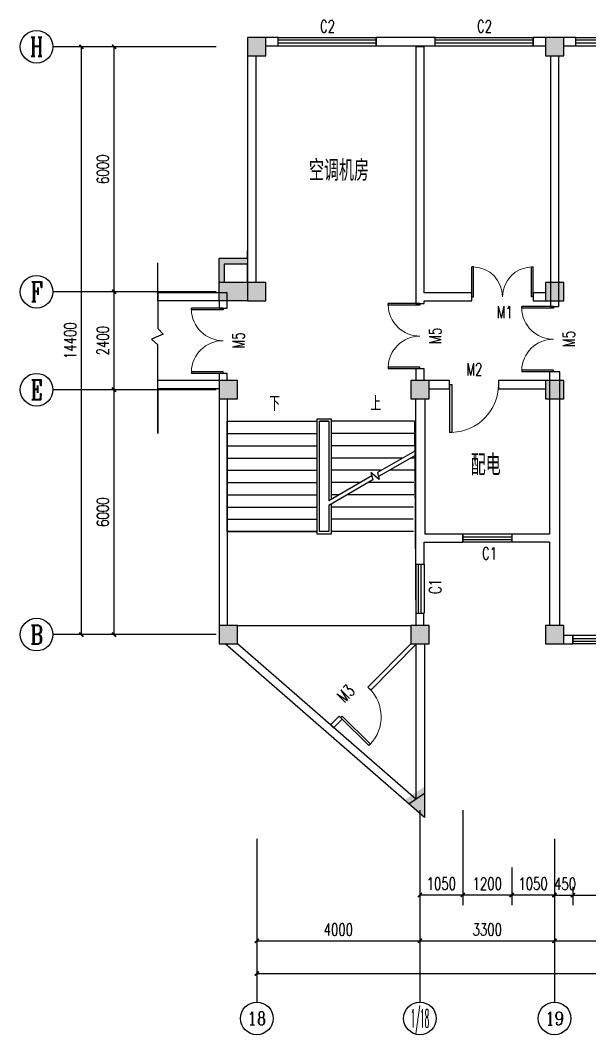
# Model space of a CAD drawing. Header units: millimetres. Extents: x 325 to 114631, y 449 to 32936.
# Drawn here: x 325 to 14288, y 7336 to 32184 of the extents above; entities that cross this region are included whole.
import ezdxf
from ezdxf.enums import TextEntityAlignment as Align

# ---------------------------------------------------------------- set-up
doc = ezdxf.new("R2010")
doc.units = ezdxf.units.MM
for name, color, linetype in [('AXIS', 3, 'Continuous'), ('AXIS_TEXT', 7, 'Continuous'), ('COLUMN', 9, 'Continuous'), ('DIM_SYMB', 3, 'Continuous'), ('PUB_DIM', 3, 'Continuous'), ('PUB_TEXT', 7, 'Continuous'), ('STAIR', 2, 'Continuous'), ('WALL', 9, 'Continuous'), ('WINDOW', 4, 'Continuous'), ('WINDOW_TEXT', 7, 'Continuous')]:
    doc.layers.add(name, color=color, linetype=linetype)
doc.styles.add('_TCH_AXIS', font='COMPLEX', dxfattribs={"bigfont": 'GBCBIG'})
doc.styles.add('_TCH_DIM', font='SIMPLEX', dxfattribs={"bigfont": 'GBCBIG'})
doc.styles.add('_TCH_DIM_T3', font='SIMPLEX', dxfattribs={"width": 0.705882, "bigfont": 'GBCBIG'})
doc.styles.add('_TCH_WINDOW', font='SIMPLEX', dxfattribs={"bigfont": 'GBCBIG'})
doc.styles.add('COMPLEX', font='COMPLEX')
doc.styles.get("Standard").update_dxf_attribs({"font": 'txt', "bigfont": 'gbcbig.shx'})
doc.dimstyles.new('_TCH_ARCH&&100', dxfattribs={"dimtxt": 297.5, "dimasz": 100, "dimexe": 250, "dimexo": 300, "dimgap": 126.25, "dimtad": 1, "dimdec": 0, "dimzin": 0, "dimdsep": 46, "dimtxsty": '_TCH_DIM_T3', "dimblk": 'ARCHTICK', "dimcen": 0.09, "dimclrt": 7, "dimazin": 2, "dimtfac": 1, "dimtdec": 0, "dimtix": 1, "dimtmove": 2, "dimatfit": 3, "dimfxl": 1, "dimtolj": 1, "dimtzin": 0, "dimarcsym": 0})

# ---------------------------------------------------------------- blocks, each defined once
blk = doc.blocks.new('_ArchTick')
at = {"color": 0, "linetype": 'ByBlock', "const_width": 0.4}
blk.add_lwpolyline([(-0.5, -0.5), (0.5, 0.5)], dxfattribs=at)
blk = doc.blocks.new('*D90')
at = {"layer": 'Defpoints', "color": 0}
for p in [(13425, 11262), (13875, 11262), (13875, 10755)]:
    blk.add_point(p, dxfattribs=at)
at = {"layer": 'PUB_DIM', "color": 0, "lineweight": -2}
for p, q in [((13425, 10962), (13425, 10505)), ((13875, 10962), (13875, 10505)), ((13425, 10755), (13875, 10755))]:
    blk.add_line(p, q, dxfattribs=at)
at = {"layer": 'PUB_DIM', "color": 0, "lineweight": -2, "xscale": 100, "yscale": 100, "zscale": 100, "rotation": 180}
blk.add_blockref('_ArchTick', (13425, 10755), dxfattribs=at)
at = {"layer": 'PUB_DIM', "color": 0, "lineweight": -2, "xscale": 100, "yscale": 100, "zscale": 100}
blk.add_blockref('_ArchTick', (13875, 10755), dxfattribs=at)
at = {"layer": 'PUB_DIM', "color": 7, "insert": (13685, 11030), "char_height": 297.5, "attachment_point": 5, "style": '_TCH_DIM_T3'}
blk.add_mtext('\\A1;450', dxfattribs=at)
blk = doc.blocks.new('*D91')
at = {"layer": 'Defpoints', "color": 0}
for p in [(13875, 11262), (16275, 11262), (16275, 10755)]:
    blk.add_point(p, dxfattribs=at)
at = {"layer": 'PUB_DIM', "color": 0, "lineweight": -2}
for p, q in [((13875, 10962), (13875, 10505)), ((16275, 10962), (16275, 10505)), ((13875, 10755), (16275, 10755))]:
    blk.add_line(p, q, dxfattribs=at)
at = {"layer": 'PUB_DIM', "color": 0, "lineweight": -2, "xscale": 100, "yscale": 100, "zscale": 100, "rotation": 180}
blk.add_blockref('_ArchTick', (13875, 10755), dxfattribs=at)
at = {"layer": 'PUB_DIM', "color": 0, "lineweight": -2, "xscale": 100, "yscale": 100, "zscale": 100}
blk.add_blockref('_ArchTick', (16275, 10755), dxfattribs=at)
at = {"layer": 'PUB_DIM', "color": 7, "insert": (15075, 11030), "char_height": 297.5, "attachment_point": 5, "style": '_TCH_DIM_T3'}
blk.add_mtext('\\A1;2400', dxfattribs=at)
blk = doc.blocks.new('*D145')
at = {"layer": 'Defpoints', "color": 0}
for p in [(11175, 11729), (12375, 11729), (12375, 10759)]:
    blk.add_point(p, dxfattribs=at)
at = {"layer": 'PUB_DIM', "color": 0, "lineweight": -2}
for p, q in [((11175, 11429), (11175, 10509)), ((12375, 11429), (12375, 10509)), ((11175, 10759), (12375, 10759))]:
    blk.add_line(p, q, dxfattribs=at)
at = {"layer": 'PUB_DIM', "color": 0, "lineweight": -2, "xscale": 100, "yscale": 100, "zscale": 100, "rotation": 180}
blk.add_blockref('_ArchTick', (11175, 10759), dxfattribs=at)
at = {"layer": 'PUB_DIM', "color": 0, "lineweight": -2, "xscale": 100, "yscale": 100, "zscale": 100}
blk.add_blockref('_ArchTick', (12375, 10759), dxfattribs=at)
at = {"layer": 'PUB_DIM', "color": 7, "insert": (11775, 11034), "char_height": 297.5, "attachment_point": 5, "style": '_TCH_DIM_T3'}
blk.add_mtext('\\A1;1200', dxfattribs=at)
blk = doc.blocks.new('*D146')
at = {"layer": 'Defpoints', "color": 0}
for p in [(12375, 11729), (13425, 11729), (13425, 10759)]:
    blk.add_point(p, dxfattribs=at)
at = {"layer": 'PUB_DIM', "color": 0, "lineweight": -2}
for p, q in [((12375, 11429), (12375, 10509)), ((13425, 11429), (13425, 10509)), ((12375, 10759), (13425, 10759))]:
    blk.add_line(p, q, dxfattribs=at)
at = {"layer": 'PUB_DIM', "color": 0, "lineweight": -2, "xscale": 100, "yscale": 100, "zscale": 100, "rotation": 180}
blk.add_blockref('_ArchTick', (12375, 10759), dxfattribs=at)
at = {"layer": 'PUB_DIM', "color": 0, "lineweight": -2, "xscale": 100, "yscale": 100, "zscale": 100}
blk.add_blockref('_ArchTick', (13425, 10759), dxfattribs=at)
at = {"layer": 'PUB_DIM', "color": 7, "insert": (12900, 11034), "char_height": 297.5, "attachment_point": 5, "style": '_TCH_DIM_T3'}
blk.add_mtext('\\A1;1050', dxfattribs=at)
blk = doc.blocks.new('*D147')
at = {"layer": 'Defpoints', "color": 0}
for p in [(10125, 13136), (11175, 13136), (11175, 10760)]:
    blk.add_point(p, dxfattribs=at)
at = {"layer": 'PUB_DIM', "color": 0, "lineweight": -2}
for p, q in [((10125, 12836), (10125, 10510)), ((11175, 12836), (11175, 10510)), ((10125, 10760), (11175, 10760))]:
    blk.add_line(p, q, dxfattribs=at)
at = {"layer": 'PUB_DIM', "color": 0, "lineweight": -2, "xscale": 100, "yscale": 100, "zscale": 100, "rotation": 180}
blk.add_blockref('_ArchTick', (10125, 10760), dxfattribs=at)
at = {"layer": 'PUB_DIM', "color": 0, "lineweight": -2, "xscale": 100, "yscale": 100, "zscale": 100}
blk.add_blockref('_ArchTick', (11175, 10760), dxfattribs=at)
at = {"layer": 'PUB_DIM', "color": 7, "insert": (10650, 11035), "char_height": 297.5, "attachment_point": 5, "style": '_TCH_DIM_T3'}
blk.add_mtext('\\A1;1050', dxfattribs=at)
blk = doc.blocks.new('*D153')
at = {"layer": 'AXIS', "color": 0, "lineweight": -2}
for p, q in [((6125, 11836), (6125, 9386)), ((10125, 11836), (10125, 9386)), ((6125, 9636), (10125, 9636))]:
    blk.add_line(p, q, dxfattribs=at)
at = {"layer": 'Defpoints', "color": 0}
for p in [(6125, 12136), (10125, 12136), (10125, 9636)]:
    blk.add_point(p, dxfattribs=at)
at = {"layer": 'AXIS', "color": 0, "lineweight": -2, "xscale": 100, "yscale": 100, "zscale": 100, "rotation": 180}
blk.add_blockref('_ArchTick', (6125, 9636), dxfattribs=at)
at = {"layer": 'AXIS', "color": 0, "lineweight": -2, "xscale": 100, "yscale": 100, "zscale": 100}
blk.add_blockref('_ArchTick', (10125, 9636), dxfattribs=at)
at = {"layer": 'AXIS', "color": 7, "insert": (8125, 9911), "char_height": 297.5, "attachment_point": 5, "style": '_TCH_DIM_T3'}
blk.add_mtext('\\A1;4000', dxfattribs=at)
blk = doc.blocks.new('*D154')
at = {"layer": 'AXIS', "color": 0, "lineweight": -2}
for p, q in [((10125, 11836), (10125, 9386)), ((13425, 11836), (13425, 9386)), ((10125, 9636), (13425, 9636))]:
    blk.add_line(p, q, dxfattribs=at)
at = {"layer": 'Defpoints', "color": 0}
for p in [(10125, 12136), (13425, 12136), (13425, 9636)]:
    blk.add_point(p, dxfattribs=at)
at = {"layer": 'AXIS', "color": 0, "lineweight": -2, "xscale": 100, "yscale": 100, "zscale": 100, "rotation": 180}
blk.add_blockref('_ArchTick', (10125, 9636), dxfattribs=at)
at = {"layer": 'AXIS', "color": 0, "lineweight": -2, "xscale": 100, "yscale": 100, "zscale": 100}
blk.add_blockref('_ArchTick', (13425, 9636), dxfattribs=at)
at = {"layer": 'AXIS', "color": 7, "insert": (11775, 9911), "char_height": 297.5, "attachment_point": 5, "style": '_TCH_DIM_T3'}
blk.add_mtext('\\A1;3300', dxfattribs=at)
blk = doc.blocks.new('*D155')
at = {"layer": 'AXIS', "color": 0, "lineweight": -2}
for p, q in [((13425, 11836), (13425, 9386)), ((20025, 11836), (20025, 9386)), ((13425, 9636), (20025, 9636))]:
    blk.add_line(p, q, dxfattribs=at)
at = {"layer": 'Defpoints', "color": 0}
for p in [(13425, 12136), (20025, 12136), (20025, 9636)]:
    blk.add_point(p, dxfattribs=at)
at = {"layer": 'AXIS', "color": 0, "lineweight": -2, "xscale": 100, "yscale": 100, "zscale": 100, "rotation": 180}
blk.add_blockref('_ArchTick', (13425, 9636), dxfattribs=at)
at = {"layer": 'AXIS', "color": 0, "lineweight": -2, "xscale": 100, "yscale": 100, "zscale": 100}
blk.add_blockref('_ArchTick', (20025, 9636), dxfattribs=at)
at = {"layer": 'AXIS', "color": 7, "insert": (16725, 9911), "char_height": 297.5, "attachment_point": 5, "style": '_TCH_DIM_T3'}
blk.add_mtext('\\A1;6600', dxfattribs=at)
blk = doc.blocks.new('*D168')
at = {"layer": 'AXIS', "color": 0, "lineweight": -2}
for p, q in [((6125, 11836), (6125, 8586)), ((99225, 11836), (99225, 8586)), ((6125, 8836), (99225, 8836))]:
    blk.add_line(p, q, dxfattribs=at)
at = {"layer": 'Defpoints', "color": 0}
for p in [(6125, 12136), (99225, 12136), (99225, 8836)]:
    blk.add_point(p, dxfattribs=at)
at = {"layer": 'AXIS', "color": 0, "lineweight": -2, "xscale": 100, "yscale": 100, "zscale": 100, "rotation": 180}
blk.add_blockref('_ArchTick', (6125, 8836), dxfattribs=at)
at = {"layer": 'AXIS', "color": 0, "lineweight": -2, "xscale": 100, "yscale": 100, "zscale": 100}
blk.add_blockref('_ArchTick', (99225, 8836), dxfattribs=at)
at = {"layer": 'AXIS', "color": 7, "insert": (52675, 9111), "char_height": 297.5, "attachment_point": 5, "style": '_TCH_DIM_T3'}
blk.add_mtext('\\A1;93100', dxfattribs=at)
blk = doc.blocks.new('*D169')
at = {"layer": 'AXIS', "color": 0, "lineweight": -2}
for p, q in [((4825, 23136), (2375, 23136)), ((2625, 17136), (2625, 23136)), ((4825, 17136), (2375, 17136))]:
    blk.add_line(p, q, dxfattribs=at)
at = {"layer": 'Defpoints', "color": 0}
for p in [(2625, 23136), (5125, 23136), (5125, 17136)]:
    blk.add_point(p, dxfattribs=at)
at = {"layer": 'AXIS', "color": 0, "lineweight": -2, "xscale": 100, "yscale": 100, "zscale": 100}
for p, rotation in [((2625, 23136), 90), ((2625, 17136), 270)]:
    blk.add_blockref('_ArchTick', p, dxfattribs=dict(at, rotation=rotation))
at = {"layer": 'AXIS', "color": 7, "insert": (2350, 20136), "char_height": 297.5, "attachment_point": 5, "rotation": 90, "style": '_TCH_DIM_T3'}
blk.add_mtext('\\A1;6000', dxfattribs=at)
blk = doc.blocks.new('*D170')
at = {"layer": 'AXIS', "color": 0, "lineweight": -2}
for p, q in [((4825, 25536), (2375, 25536)), ((2625, 23136), (2625, 25536)), ((4825, 23136), (2375, 23136))]:
    blk.add_line(p, q, dxfattribs=at)
at = {"layer": 'Defpoints', "color": 0}
for p in [(2625, 25536), (5125, 25536), (5125, 23136)]:
    blk.add_point(p, dxfattribs=at)
at = {"layer": 'AXIS', "color": 0, "lineweight": -2, "xscale": 100, "yscale": 100, "zscale": 100}
for p, rotation in [((2625, 25536), 90), ((2625, 23136), 270)]:
    blk.add_blockref('_ArchTick', p, dxfattribs=dict(at, rotation=rotation))
at = {"layer": 'AXIS', "color": 7, "insert": (2350, 24336), "char_height": 297.5, "attachment_point": 5, "rotation": 90, "style": '_TCH_DIM_T3'}
blk.add_mtext('\\A1;2400', dxfattribs=at)
blk = doc.blocks.new('*D171')
at = {"layer": 'AXIS', "color": 0, "lineweight": -2}
for p, q in [((4825, 31536), (2375, 31536)), ((2625, 25536), (2625, 31536)), ((4825, 25536), (2375, 25536))]:
    blk.add_line(p, q, dxfattribs=at)
at = {"layer": 'Defpoints', "color": 0}
for p in [(2625, 31536), (5125, 31536), (5125, 25536)]:
    blk.add_point(p, dxfattribs=at)
at = {"layer": 'AXIS', "color": 0, "lineweight": -2, "xscale": 100, "yscale": 100, "zscale": 100}
for p, rotation in [((2625, 31536), 90), ((2625, 25536), 270)]:
    blk.add_blockref('_ArchTick', p, dxfattribs=dict(at, rotation=rotation))
at = {"layer": 'AXIS', "color": 7, "insert": (2350, 28536), "char_height": 297.5, "attachment_point": 5, "rotation": 90, "style": '_TCH_DIM_T3'}
blk.add_mtext('\\A1;6000', dxfattribs=at)
blk = doc.blocks.new('*D172')
at = {"layer": 'AXIS', "color": 0, "lineweight": -2}
for p, q in [((4825, 31536), (1575, 31536)), ((1825, 17136), (1825, 31536)), ((4825, 17136), (1575, 17136))]:
    blk.add_line(p, q, dxfattribs=at)
at = {"layer": 'Defpoints', "color": 0}
for p in [(1825, 31536), (5125, 31536), (5125, 17136)]:
    blk.add_point(p, dxfattribs=at)
at = {"layer": 'AXIS', "color": 0, "lineweight": -2, "xscale": 100, "yscale": 100, "zscale": 100}
for p, rotation in [((1825, 31536), 90), ((1825, 17136), 270)]:
    blk.add_blockref('_ArchTick', p, dxfattribs=dict(at, rotation=rotation))
at = {"layer": 'AXIS', "color": 7, "insert": (1550, 24336), "char_height": 297.5, "attachment_point": 5, "rotation": 90, "style": '_TCH_DIM_T3'}
blk.add_mtext('\\A1;14400', dxfattribs=at)
blk = doc.blocks.new('_FZHK')
blk.add_lwpolyline([(-0.5, -0.5), (0.5, -0.5), (0.5, 0.5), (-0.5, 0.5)], close=True)
blk = doc.blocks.new('_AXISO')
blk.add_circle((0, 0), 0.5)
at = {"layer": 'AXIS_TEXT', "style": 'COMPLEX', "width": 1.041667}
blk.add_attdef('A', text='', height=0.56, dxfattribs=at).set_placement((-0.25, -0.28), (0.25, -0.28), align=Align.FIT)
blk = doc.blocks.new('$DorLib2D$00000001')
for p, q in [((0.45, 0.975), (0.5, 0.975)), ((0.45, 0), (0.45, 0.975)), ((0.5, 0), (0.5, 0.975)), ((0.5, 0), (0.45, 0))]:
    blk.add_line(p, q)
at = {"lineweight": 13}
blk.add_arc((0.475, 0), 0.975, 91.4693, 180, dxfattribs=at)
blk = doc.blocks.new('$DorLib2D$00000002')
for p, q in [((-0.5, 0), (-0.5, 0.4875)), ((-0.475, 0.4875), (-0.5, 0.4875)), ((-0.475, 0), (-0.475, 0.4875)), ((0.475, 0), (0.475, 0.4875)), ((0.475, 0.4875), (0.5, 0.4875)), ((0.5, 0), (0.5, 0.4875)), ((-0.5, 0), (-0.475, 0)), ((0.5, 0), (0.475, 0))]:
    blk.add_line(p, q)
at = {"lineweight": 13}
for centre, start, end in [((-0.4875, 0), 0, 88.53072), ((0.4875, 0), 91.46928, 180)]:
    blk.add_arc(centre, 0.4875, start, end, dxfattribs=at)
blk = doc.blocks.new('$TCHSYS$WIN2D')
for p, q in [((-0.5, 0.5), (0.5, 0.5)), ((-0.5, 0.5), (-0.5, -0.5)), ((0.5, 0.5), (0.5, -0.5)), ((0.5, 0.167), (-0.5, 0.167)), ((0.5, -0.167), (-0.5, -0.167)), ((-0.5, -0.5), (0.5, -0.5))]:
    blk.add_line(p, q)

msp = doc.modelspace()

# ---------------------------------------------------------------- hatches: boundary and pattern name
h = msp.add_hatch(color=256)
h.paths.add_polyline_path([(5200.4, 23360.6), (5200.4, 23135.6), (5650.4, 23135.6), (5650.4, 23360.6)])
h.paths.add_polyline_path([(5650.4, 22910.6), (5650.4, 23135.6), (5200.4, 23135.6), (5200.4, 22910.6)])
h.paths.add_polyline_path([(5650.4, 17135.6), (5650.4, 17360.6), (5200.4, 17360.6), (5200.4, 17135.6)])
h.paths.add_polyline_path([(5650.4, 16910.6), (5650.4, 17135.6), (5200.4, 17135.6), (5200.4, 16910.6)])
h.paths.add_polyline_path([(6125.4, 31760.6), (5900.4, 31760.6), (5900.4, 31535.6), (6125.4, 31535.6)])
h.paths.add_polyline_path([(5900.4, 31535.6), (5900.4, 31310.6), (6125.4, 31310.6), (6125.4, 31535.6)])
h.paths.add_polyline_path([(6350.4, 31535.6), (6350.4, 31760.6), (6125.4, 31760.6), (6125.4, 31535.6)])
h.paths.add_polyline_path([(6125.4, 31310.6), (6350.4, 31310.6), (6350.4, 31535.6), (6125.4, 31535.6)])
h.paths.add_polyline_path([(6350.4, 25535.6), (6350.4, 25760.6), (6125.4, 25760.6), (6125.4, 25535.6)])
h.paths.add_polyline_path([(6125.4, 25310.6), (6350.4, 25310.6), (6350.4, 25535.6), (6125.4, 25535.6)])
h.paths.add_polyline_path([(6125.4, 25535.6), (5900.4, 25535.6), (5900.4, 25310.6), (6125.4, 25310.6)])
h.paths.add_polyline_path([(6125.4, 25760.6), (5900.4, 25760.6), (5900.4, 25535.6), (6125.4, 25535.6)])
h = msp.add_hatch(color=256)
h.paths.add_polyline_path([(13425.4, 31760.6), (13200.4, 31760.6), (13200.4, 31535.6), (13425.4, 31535.6)])
h.paths.add_polyline_path([(13425.4, 31535.6), (13650.4, 31535.6), (13650.4, 31760.6), (13425.4, 31760.6)])
h.paths.add_polyline_path([(13425.4, 31310.6), (13650.4, 31310.6), (13650.4, 31535.6), (13425.4, 31535.6)])
h.paths.add_polyline_path([(13425.4, 31535.6), (13200.4, 31535.6), (13200.4, 31310.6), (13425.4, 31310.6)])
h.paths.add_polyline_path([(13425.4, 25535.6), (13200.4, 25535.6), (13200.4, 25310.6), (13425.4, 25310.6)])
h.paths.add_polyline_path([(13425.4, 25535.6), (13425.4, 25310.6), (13650.4, 25310.6), (13650.4, 25535.6)])
h.paths.add_polyline_path([(13650.4, 25535.6), (13650.4, 25760.6), (13425.4, 25760.6), (13425.4, 25535.6)])
h.paths.add_polyline_path([(13425.4, 25760.6), (13200.4, 25760.6), (13200.4, 25535.6), (13425.4, 25535.6)])
h.paths.add_polyline_path([(13425.4, 17360.6), (13425.4, 16910.6), (13650.4, 16910.6), (13650.4, 17360.6)])
h.paths.add_polyline_path([(13200.4, 17360.6), (13200.4, 16910.6), (13425.4, 16910.6), (13425.4, 17360.6)])
msp.add_hatch(color=256).paths.add_polyline_path([(5327.8, 26210.6), (5900.4, 26210.6), (5900.4, 26360.6), (5200.4, 26360.6), (5200.4, 25760.6), (5327.8, 25760.6)])
h = msp.add_hatch(color=256)
h.paths.add_polyline_path([(5900.4, 25535.6), (5900.4, 25760.6), (5200.4, 25760.6), (5200.4, 25535.6)])
h.paths.add_polyline_path([(5200.4, 25535.6), (5200.4, 25310.6), (5900.4, 25310.6), (5900.4, 25535.6)])
h = msp.add_hatch(color=256)
h.paths.add_polyline_path([(9900.4, 16910.6), (10350.4, 16910.6), (10350.4, 17360.6), (9900.4, 17360.6)])
h.paths.add_polyline_path([(9900.4, 22910.6), (10350.4, 22910.6), (10350.4, 23360.6), (9900.4, 23360.6)])
h = msp.add_hatch(color=256)
h.paths.add_polyline_path([(13425.4, 23360.6), (13200.4, 23360.6), (13200.4, 23135.6), (13425.4, 23135.6)])
h.paths.add_polyline_path([(13650.4, 23360.6), (13425.4, 23360.6), (13425.4, 23135.6), (13650.4, 23135.6)])
h.paths.add_polyline_path([(13650.4, 23135.6), (13425.4, 23135.6), (13425.4, 22910.6), (13650.4, 22910.6)])
h.paths.add_polyline_path([(13425.4, 23135.6), (13200.4, 23135.6), (13200.4, 22910.6), (13425.4, 22910.6)])
h = msp.add_hatch(color=256)
h.paths.add_polyline_path([(10012.3, 13228.3), (9964.6, 13228.3), (9915.2, 13195), (10012.3, 13110.6)])
h.paths.add_polyline_path([(9915.2, 13195), (9743.5, 13079.4), (10012.3, 12845.4), (10012.3, 13110.6)])
h.paths.add_polyline_path([(10012.3, 13110.6), (10037.3, 13088.8), (10037.3, 13228.3), (10012.3, 13228.3)], flags=17)
h.paths.add_polyline_path([(10037.3, 13277.2), (10012.3, 13260.4), (10012.3, 13228.3), (10037.3, 13228.3)])
h.paths.add_polyline_path([(9964.6, 13228.3), (10012.3, 13228.3), (10012.3, 13260.4)])
h.paths.add_polyline_path([(10237.3, 13228.3), (10237.3, 13411.9), (10037.3, 13277.2), (10037.3, 13228.3)])
h.paths.add_polyline_path([(10037.3, 13228.3), (10037.3, 13088.8), (10012.3, 13110.6), (10012.3, 12845.4), (10237.3, 12649.6), (10237.3, 13228.3)])

# ---------------------------------------------------------------- linework, layer by layer
for p, q in [((5200.4, 25760.6), (5200.4, 26360.6)), ((5200.4, 26360.6), (5900.4, 26360.6)), ((5900.4, 26360.6), (5900.4, 26540.6)), ((3700.4, 25510.6), (3700.4, 26241.7)), ((5900.4, 26210.6), (5327.8, 26210.6)), ((5327.8, 26210.6), (5327.8, 25760.6)), ((5900.4, 25760.6), (5900.4, 26210.6)), ((5327.8, 25760.6), (5200.4, 25760.6)), ((3700.4, 25510.6), (3700.4, 24637.5)), ((3700.4, 24637.5), (3833.3, 24493.2)), ((3833.3, 24493.2), (3539.3, 24372.9)), ((3539.3, 24372.9), (3700.4, 24235)), ((3700.4, 22059.4), (3700.4, 24235)), ((3700.4, 23160.6), (3700.4, 22059.4)), ((10234, 13240.8), (9856.6, 12986.7))]:
    msp.add_line(p, q)
at = {"layer": 'AXIS'}
for p, q in [((5125.4, 31535.6), (1125.4, 31535.6)), ((5125.4, 25535.6), (1125.4, 25535.6)), ((5125.4, 23135.6), (1125.4, 23135.6)), ((5125.4, 17135.6), (1125.4, 17135.6)), ((6125.4, 12135.6), (6125.4, 8135.6)), ((10125.4, 12135.6), (10125.4, 8135.6)), ((13425.4, 12135.6), (13425.4, 8135.6))]:
    msp.add_line(p, q, dxfattribs=at)
for centre in [(725.4, 31535.6), (725.4, 25535.6), (725.4, 23135.6), (725.4, 17135.6)]:
    msp.add_circle(centre, 400, dxfattribs=at)
at = {"layer": 'DIM_SYMB'}
for points in [[(6531.9, 22510.6, 0, 0, 0), (6531.9, 18510.6, 0, 0, 0), (9018.9, 18510.6, 0, 0, 0), (9018.9, 20560.6, 80, 0, 0), (9018.9, 20860.6, 0, 0, 0)], [(9018.9, 22510.6, 0, 0, 0), (9018.9, 21460.6, 80, 0, 0), (9018.9, 21160.6, 0, 0, 0)]]:
    msp.add_lwpolyline(points, format="xyseb", dxfattribs=at)
at = {"layer": 'STAIR'}
for p, q in [((7603.4, 22420.6), (7947.4, 22420.6)), ((7603.4, 19600.6), (7603.4, 22420.6)), ((7947.4, 22420.6), (7947.4, 20449.7)), ((5400.4, 19660.6), (5400.4, 22360.6)), ((5400.4, 22360.6), (7603.4, 22360.6)), ((7663.4, 19660.6), (7663.4, 22360.6)), ((7663.4, 22360.6), (7887.4, 22360.6)), ((7663.4, 19660.6), (7663.4, 22360.6)), ((7887.4, 22360.6), (7663.4, 22360.6)), ((7887.4, 22360.6), (7887.4, 20415)), ((7887.4, 22360.6), (7887.4, 20415)), ((9992.4, 22360.6), (7947.4, 22360.6)), ((9992.4, 22360.6), (10025.4, 17360.6)), ((5400.4, 22060.6), (7603.4, 22060.6)), ((9998.8, 22060.6), (7947.4, 22060.6)), ((5400.4, 21760.6), (7603.4, 21760.6)), ((9998.8, 21760.6), (7947.4, 21760.6)), ((9998.4, 21633.8), (9083.3, 21105.5)), ((5400.4, 21460.6), (7603.4, 21460.6)), ((9698.4, 21460.6), (7947.4, 21460.6)), ((9985.5, 21510.9), (9110.1, 21005.5)), ((9985.5, 21460.6), (9898.4, 21460.6)), ((5400.4, 21160.6), (7603.4, 21160.6)), ((9178.7, 21160.6), (7947.4, 21160.6)), ((9979.6, 21160.6), (9378.7, 21160.6)), ((8945, 21025.6), (7887.4, 20415)), ((8971.8, 20925.6), (7887.4, 20299.6)), ((9129.5, 20933.1), (8923.5, 21106)), ((8923.5, 21106), (8971.8, 20925.6)), ((9083.3, 21105.5), (9129.5, 20933.1)), ((5400.4, 20860.6), (7603.4, 20860.6)), ((8659.1, 20860.6), (7947.4, 20860.6)), ((9973, 20860.6), (8859.1, 20860.6)), ((5400.4, 20560.6), (7603.4, 20560.6)), ((8139.5, 20560.6), (7947.4, 20560.6)), ((9973, 20560.6), (8339.5, 20560.6)), ((5400.4, 20260.6), (7603.4, 20260.6)), ((7887.4, 20299.6), (7887.4, 19660.6)), ((7887.4, 20299.6), (7887.4, 19660.6)), ((7947.4, 20334.2), (7947.4, 19600.6)), ((9968, 20260.6), (7947.4, 20260.6)), ((5400.4, 19960.6), (7603.4, 19960.6)), ((9961.5, 19960.6), (7947.4, 19960.6)), ((5400.4, 19660.6), (7603.4, 19660.6)), ((5400.4, 19660.6), (5400.4, 17360.6)), ((7603.4, 19660.6), (5400.4, 19660.6)), ((7887.4, 19660.6), (7663.4, 19660.6)), ((7887.4, 19660.6), (7663.4, 19660.6)), ((9967.1, 19660.6), (7947.4, 19660.6)), ((9967.1, 19660.6), (7947.4, 19660.6)), ((7947.4, 19600.6), (7603.4, 19600.6)), ((5650.4, 17360.6), (9900.4, 17360.6))]:
    msp.add_line(p, q, dxfattribs=at)
at = {"layer": 'WALL'}
for p, q in [((6650.4, 31760.6), (6350.4, 31760.6)), ((6350.4, 31560.6), (6650.4, 31560.6)), ((6650.4, 31560.6), (6650.4, 31760.6)), ((10500.4, 31760.6), (9050.4, 31760.6)), ((9050.4, 31760.6), (9050.4, 31560.6)), ((9050.4, 31560.6), (10500.4, 31560.6)), ((10500.4, 31560.6), (10500.4, 31760.6)), ((13200.4, 31760.6), (12900.4, 31760.6)), ((12900.4, 31760.6), (12900.4, 31560.6)), ((12900.4, 31560.6), (13200.4, 31560.6)), ((13950.4, 31760.6), (13650.4, 31760.6)), ((13650.4, 31560.6), (13950.4, 31560.6)), ((13950.4, 31560.6), (13950.4, 31760.6)), ((5900.4, 31310.6), (5900.4, 25760.6)), ((6100.4, 31310.6), (6100.4, 25760.6)), ((10025.4, 31535.6), (10025.4, 26035.6)), ((10225.4, 31535.6), (10025.4, 31535.6)), ((10225.4, 26035.6), (10225.4, 31535.6)), ((13325.4, 31310.6), (13325.4, 25170.9)), ((13525.4, 31310.6), (13525.4, 25171.3)), ((10025.4, 26035.6), (10025.4, 25510.6)), ((10225.4, 25510.6), (10225.4, 26035.6)), ((5200.4, 25310.6), (5200.4, 25760.6)), ((5900.4, 25760.6), (5200.4, 25760.6)), ((5400.4, 25510.6), (3700.4, 25510.6)), ((3700.4, 25310.6), (3700.4, 25510.6)), ((5400.4, 25135.6), (5400.4, 25510.6)), ((10025.4, 25510.6), (10025.4, 25310.6)), ((10025.4, 25510.6), (10025.4, 25248.1)), ((11400.4, 25510.6), (10225.4, 25510.6)), ((11400.4, 25310.6), (11400.4, 25510.6)), ((13200.4, 25510.6), (12900.4, 25510.6)), ((12900.4, 25510.6), (12900.4, 25310.6)), ((5200.4, 25310.6), (3700.4, 25310.6)), ((5900.4, 25310.6), (5200.4, 25310.6)), ((5200.4, 25310.6), (5200.4, 25135.6)), ((5200.4, 25135.6), (5400.4, 25135.6)), ((10025.4, 25248.1), (10225.4, 25248.1)), ((10225.4, 25310.6), (11400.4, 25310.6)), ((10225.4, 25248.1), (10225.4, 25310.6)), ((12900.4, 25310.6), (13200.4, 25310.6)), ((13325.4, 25170.9), (13525.4, 25171.3)), ((10225.4, 23648.1), (10025.4, 23648.1)), ((10025.4, 23648.1), (10025.4, 23360.6)), ((10225.4, 23360.6), (10225.4, 23648.1)), ((5200.4, 23360.6), (3700.4, 23360.6)), ((3700.4, 23160.6), (3700.4, 23360.6)), ((5400.4, 23535.6), (5200.4, 23535.6)), ((5200.4, 23535.6), (5200.4, 23360.6)), ((5200.4, 23360.6, -450), (5200.4, 23360.6, -450)), ((5400.4, 23360.6), (5400.4, 23535.6)), ((10850.4, 23360.6), (10350.4, 23360.6)), ((10850.4, 23160.6), (10850.4, 23360.6)), ((13200.4, 23360.6), (12050.4, 23360.6)), ((12050.4, 23360.6), (12050.4, 23160.6)), ((13553.1, 23570.9), (13299.5, 23570.9)), ((13302.8, 23570.9), (13302.8, 19599.4)), ((13553.1, 17360.6), (13553.1, 23569.7)), ((5200.4, 23160.6), (3700.4, 23160.6)), ((5200.4, 23333.4, -450), (5200.4, 23333.4, -450)), ((5200.4, 23306.2, -450), (5200.4, 23306.2, -450)), ((10350.4, 23160.6), (10850.4, 23160.6)), ((12050.4, 23160.6), (13200.4, 23160.6)), ((5200.4, 22910.6), (5200.4, 17360.6)), ((5400.4, 22910.6), (5400.4, 17360.6)), ((10013.3, 22916.2), (10013.3, 18860.5)), ((10245.8, 22910.6), (10245.8, 19599.4)), ((10226.2, 19399.4), (11175.4, 19399.4)), ((10226.2, 18860.6), (10226.2, 19399.4)), ((11175.4, 19599.4), (10245.8, 19599.4)), ((11175.4, 19399.4), (11175.4, 19599.4)), ((12375.4, 19599.4), (12375.4, 19399.4)), ((13302.8, 19599.4), (12375.4, 19599.4)), ((13300.7, 19399.4), (12375.4, 19399.4)), ((13300.7, 19399.4), (13300.7, 17360.6)), ((10025.4, 17660.6), (10025.4, 17360.6)), ((10224.7, 17360.6), (10224.7, 17660.6)), ((10125.4, 17320.6, -450), (10125.4, 17320.6, -450)), ((10125.4, 17228.1, -450), (10125.4, 17228.1, -450)), ((10234, 12658.3), (5348.8, 16910.6)), ((10028.4, 13102.4), (5650.4, 16913.1)), ((9901.8, 16910.6), (8849.5, 15848.4)), ((8920.5, 15778.1), (10042.5, 16910.6)), ((10023.2, 16910.6), (10028.4, 13102.4)), ((10125.4, 17135.6, -450), (10125.4, 17135.6, -450)), ((10234, 16910.6), (10234, 12658.3)), ((13875.4, 17110.6), (13650.4, 17110.6)), ((13650.4, 16910.6), (13875.4, 16910.6)), ((13875.4, 16910.6), (13875.4, 17110.6)), ((8849.5, 15848.4), (8920.5, 15778.1)), ((8145.7, 15138.1), (7934.5, 14924.9)), ((7934.5, 14924.9), (8005.6, 14854.6)), ((8005.6, 14854.6), (8216.7, 15067.7)), ((8216.7, 15067.7), (8145.7, 15138.1))]:
    msp.add_line(p, q, dxfattribs=at)

# ---------------------------------------------------------------- block references
at = {"layer": 'AXIS'}
ref = msp.add_blockref('_AXISO', (6125.4, 7735.6), dxfattribs=dict(at, xscale=800, yscale=800, zscale=800))
ref.add_attrib('A', '18', dxfattribs={"layer": 'AXIS_TEXT', "height": 321.14, "style": '_TCH_AXIS', "width": 1.034483}).set_placement((5896, 7575), (6354.8, 7575), align=Align.FIT)
ref = msp.add_blockref('_AXISO', (10125.4, 7735.6), dxfattribs=dict(at, xscale=800, yscale=800, zscale=800))
ref.add_attrib('A', '1/18', dxfattribs={"layer": 'AXIS_TEXT', "height": 452.55, "style": '_TCH_AXIS', "width": 0.318182}).set_placement((9899.2, 7509.3), (10351.7, 7509.3), align=Align.FIT)
ref = msp.add_blockref('_AXISO', (13425.4, 7735.6), dxfattribs=dict(at, xscale=800, yscale=800, zscale=800))
ref.add_attrib('A', '19', dxfattribs={"layer": 'AXIS_TEXT', "height": 328.45, "style": '_TCH_AXIS'}).set_placement((13198.6, 7571.4), (13652.2, 7571.4), align=Align.FIT)
at = {"layer": 'COLUMN', "xscale": 450, "yscale": 450, "zscale": 450}
for p in [(6125.4, 31535.6), (13425.4, 31535.6), (6125.4, 25535.6), (13425.4, 25535.6), (5425.4, 23135.6), (10125.4, 23135.6), (13425.4, 23135.6), (5425.4, 17135.6), (10125.4, 17135.6), (13425.4, 17135.6)]:
    msp.add_blockref('_FZHK', p, dxfattribs=at)
at = {"layer": 'WINDOW'}
ref = msp.add_blockref('$TCHSYS$WIN2D', (7850.4, 31660.6), dxfattribs=dict(at, xscale=2400, yscale=-200, zscale=2400))
ref.add_attrib('A', 'C2', (7675.4, 31886.8), dxfattribs={"layer": 'WINDOW_TEXT', "height": 297.5, "style": '_TCH_WINDOW', "width": 0.705882})
ref = msp.add_blockref('$TCHSYS$WIN2D', (11700.4, 31660.6), dxfattribs=dict(at, xscale=2400, yscale=-200, zscale=2400))
ref.add_attrib('A', 'C2', (11525.4, 31886.8), dxfattribs={"layer": 'WINDOW_TEXT', "height": 297.5, "style": '_TCH_WINDOW', "width": 0.705882})
ref = msp.add_blockref('$TCHSYS$WIN2D', (15150.4, 31660.6), dxfattribs=dict(at, xscale=2400, yscale=-200, zscale=2400))
ref.add_attrib('A', 'C2', (14975.4, 31886.8), dxfattribs={"layer": 'WINDOW_TEXT', "height": 297.5, "style": '_TCH_WINDOW', "width": 0.705882})
ref = msp.add_blockref('$DorLib2D$00000002', (12150.4, 25410.6), dxfattribs=dict(at, xscale=-1500, yscale=1500, zscale=-1500))
ref.add_attrib('A', 'M1', (12005.4, 24886.8), dxfattribs={"layer": 'WINDOW_TEXT', "height": 297.5, "style": '_TCH_WINDOW', "width": 0.705882})
ref = msp.add_blockref('$DorLib2D$00000002', (5300.4, 24335.6), dxfattribs=dict(at, xscale=1600, yscale=-1600, zscale=1600, rotation=270))
ref.add_attrib('A', 'M5', (5824.2, 24145.6), dxfattribs={"layer": 'WINDOW_TEXT', "height": 297.5, "rotation": 90, "style": '_TCH_WINDOW', "width": 0.705882})
ref = msp.add_blockref('$DorLib2D$00000002', (10125.4, 24448.1), dxfattribs=dict(at, xscale=1600, yscale=-1600, zscale=1600, rotation=270))
ref.add_attrib('A', 'M5', (10649.2, 24258.1), dxfattribs={"layer": 'WINDOW_TEXT', "height": 297.5, "rotation": 90, "style": '_TCH_WINDOW', "width": 0.705882})
ref = msp.add_blockref('$DorLib2D$00000002', (13399.5, 24370.9), dxfattribs=dict(at, xscale=1600, yscale=-1600, zscale=1600, rotation=270))
ref.add_attrib('A', 'M5', (13923.2, 24180.9), dxfattribs={"layer": 'WINDOW_TEXT', "height": 297.5, "rotation": 90, "style": '_TCH_WINDOW', "width": 0.705882})
ref = msp.add_blockref('$DorLib2D$00000001', (11450.4, 23260.6), dxfattribs=dict(at, xscale=1200, yscale=1200, zscale=1200, rotation=180))
ref.add_attrib('A', 'M2', (11260.4, 23486.8), dxfattribs={"layer": 'WINDOW_TEXT', "height": 297.5, "style": '_TCH_WINDOW', "width": 0.705882})
ref = msp.add_blockref('$TCHSYS$WIN2D', (11775.4, 19499.4), dxfattribs=dict(at, xscale=1200, yscale=-200, zscale=1200, rotation=180))
ref.add_attrib('A', 'C1', (11645.4, 18975.7), dxfattribs={"layer": 'WINDOW_TEXT', "height": 297.5, "style": '_TCH_WINDOW', "width": 0.705882})
ref = msp.add_blockref('$TCHSYS$WIN2D', (10125.4, 18260.6), dxfattribs=dict(at, xscale=1200, yscale=-200, zscale=1200, rotation=270))
ref.add_attrib('A', 'C1', (10649.2, 18130.6), dxfattribs={"layer": 'WINDOW_TEXT', "height": 297.5, "rotation": 90, "style": '_TCH_WINDOW', "width": 0.705882})
ref = msp.add_blockref('$TCHSYS$WIN2D', (15075.4, 17010.6), dxfattribs=dict(at, xscale=2400, yscale=-200, zscale=2400, rotation=180))
ref.add_attrib('A', 'C2', (14900.4, 16486.8), dxfattribs={"layer": 'WINDOW_TEXT', "height": 297.5, "style": '_TCH_WINDOW', "width": 0.705882})
ref = msp.add_blockref('$DorLib2D$00000001', (8533.1, 15458.1), dxfattribs=dict(at, xscale=999.9999999999479, yscale=1000, zscale=1000, rotation=225.2665809555974))
ref.add_attrib('A', 'M3', (8274.2, 15447.1), dxfattribs={"layer": 'WINDOW_TEXT', "height": 297.5, "rotation": 45.26658, "style": '_TCH_WINDOW', "width": 0.705882})

# ---------------------------------------------------------------- texts
at = {"layer": 'AXIS_TEXT', "style": '_TCH_AXIS'}
for s, height, width, p, p2 in [('H', 465.9, 0.7, (570.1, 31302.6), (880.7, 31302.6)), ('F', 476.1, 0.8125, (578.1, 25297.5), (872.8, 25297.5)), ('E', 476.1, 0.8125, (578.1, 22897.5), (872.8, 22897.5)), ('B', 465.9, 0.823529, (570.1, 16902.6), (880.7, 16902.6))]:
    msp.add_text(s, height=height, dxfattribs=dict(at, width=width)).set_placement(p, p2, align=Align.FIT)
at = {"layer": 'PUB_TEXT'}
for s, p in [('空调机房', (7404.1, 28250.1)), ('配电', (11370, 21036.5))]:
    msp.add_text(s, height=510.64, dxfattribs=at).set_placement(p)
at = {"layer": 'PUB_TEXT', "style": '_TCH_DIM'}
for s, p in [('下', (6437, 22615.6)), ('上', (8914.7, 22615.6))]:
    msp.add_text(s, height=357.4, dxfattribs=at).set_placement(p)

# ---------------------------------------------------------------- dimensions: what is measured, and where the dimension line sits
at = {"layer": 'AXIS'}
for p1, p2, distance, text, picture, middle in [((5125.4, 17135.6), (5125.4, 31535.6), 3300, '14400', '*D172', (1550.4, 24335.6)), ((5125.4, 25535.6), (5125.4, 31535.6), 2500, '6000', '*D171', (2350.4, 28535.6)), ((5125.4, 23135.6), (5125.4, 25535.6), 2500, '2400', '*D170', (2350.4, 24335.6)), ((5125.4, 17135.6), (5125.4, 23135.6), 2500, '6000', '*D169', (2350.4, 20135.6)), ((6125.4, 12135.6), (10125.4, 12135.6), -2500, '4000', '*D153', (8125.4, 9910.6)), ((6125.4, 12135.6), (99225.4, 12135.6), -3300, '93100', '*D168', (52675.4, 9110.6)), ((10125.4, 12135.6), (13425.4, 12135.6), -2500, '3300', '*D154', (11775.4, 9910.6)), ((13425.4, 12135.6), (20025.4, 12135.6), -2500, '6600', '*D155', (16725.4, 9910.6))]:
    dim = msp.add_aligned_dim(p1=p1, p2=p2, distance=distance, text=text, dimstyle='_TCH_ARCH&&100', dxfattribs=at)
    dim.commit()
    dim.dimension.update_dxf_attribs({"geometry": picture, "text_midpoint": middle})
at = {"layer": 'PUB_DIM'}
for p1, p2, distance, text, picture, middle in [((10125.4, 13135.6), (11175.4, 13135.6), -2375.9, '1050', '*D147', (10650.4, 11034.6)), ((11175.4, 11728.7), (12375.4, 11728.7), -969.5, '1200', '*D145', (11775.4, 11034.2)), ((12375.4, 11728.7), (13425.4, 11728.7), -969.5, '1050', '*D146', (12900.4, 11034.2)), ((13875.4, 11262.1), (16275.4, 11262.1), -506.6, '2400', '*D91', (15075.4, 11030.5))]:
    dim = msp.add_aligned_dim(p1=p1, p2=p2, distance=distance, text=text, dimstyle='_TCH_ARCH&&100', dxfattribs=at)
    dim.commit()
    dim.dimension.update_dxf_attribs({"geometry": picture, "text_midpoint": middle})
dim = msp.add_linear_dim(base=(13875.4, 10755.5), p1=(13425.4, 11262.1), p2=(13875.4, 11262.1), angle=0, text='450', dimstyle='_TCH_ARCH&&100', dxfattribs=at)
dim.commit()
dim.dimension.update_dxf_attribs({"geometry": '*D90', "text_midpoint": (13685.3, 11030.5), "dimtype": 161})

doc.saveas('drawing.dxf')
